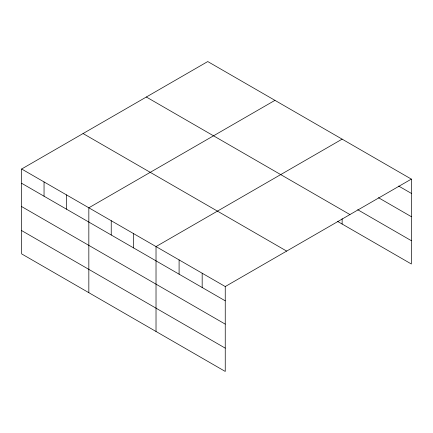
<?xml version="1.0" encoding="UTF-8"?>
<svg xmlns="http://www.w3.org/2000/svg" width="433" height="433" viewBox="0 0 433 433"><rect width="100%" height="100%" fill="white"/><g stroke="black" fill="none" stroke-linecap="round" stroke-linejoin="round"><path stroke-width="0.65" d="M21.65 169.005L225.247 286.549L225.247 371.444L21.65 253.895L21.65 169.005L207.753 61.556L411.35 179.105L411.35 263.995L337.534 221.377M274.944 100.348L88.835 207.797L88.835 292.686M342.13 139.139L156.021 246.583L156.021 331.478M225.247 286.549L411.35 179.105M398.658 186.055L411.35 193.383M378.469 197.702L411.35 216.684M357.701 209.718L411.35 240.694M146.343 97.019L349.934 214.562M83.066 133.548L286.657 251.091M21.65 183.283L225.247 300.827M21.65 206.584L225.247 324.133M21.65 230.594L225.247 348.137M342.13 218.703L342.13 224.029M202.173 273.228L202.173 287.507M179.094 259.908L179.094 274.186M133.629 233.658L133.629 247.936M111.232 220.727L111.232 235.005M66.438 194.866L66.438 209.144M44.047 181.936L44.047 196.214"/></g></svg>
